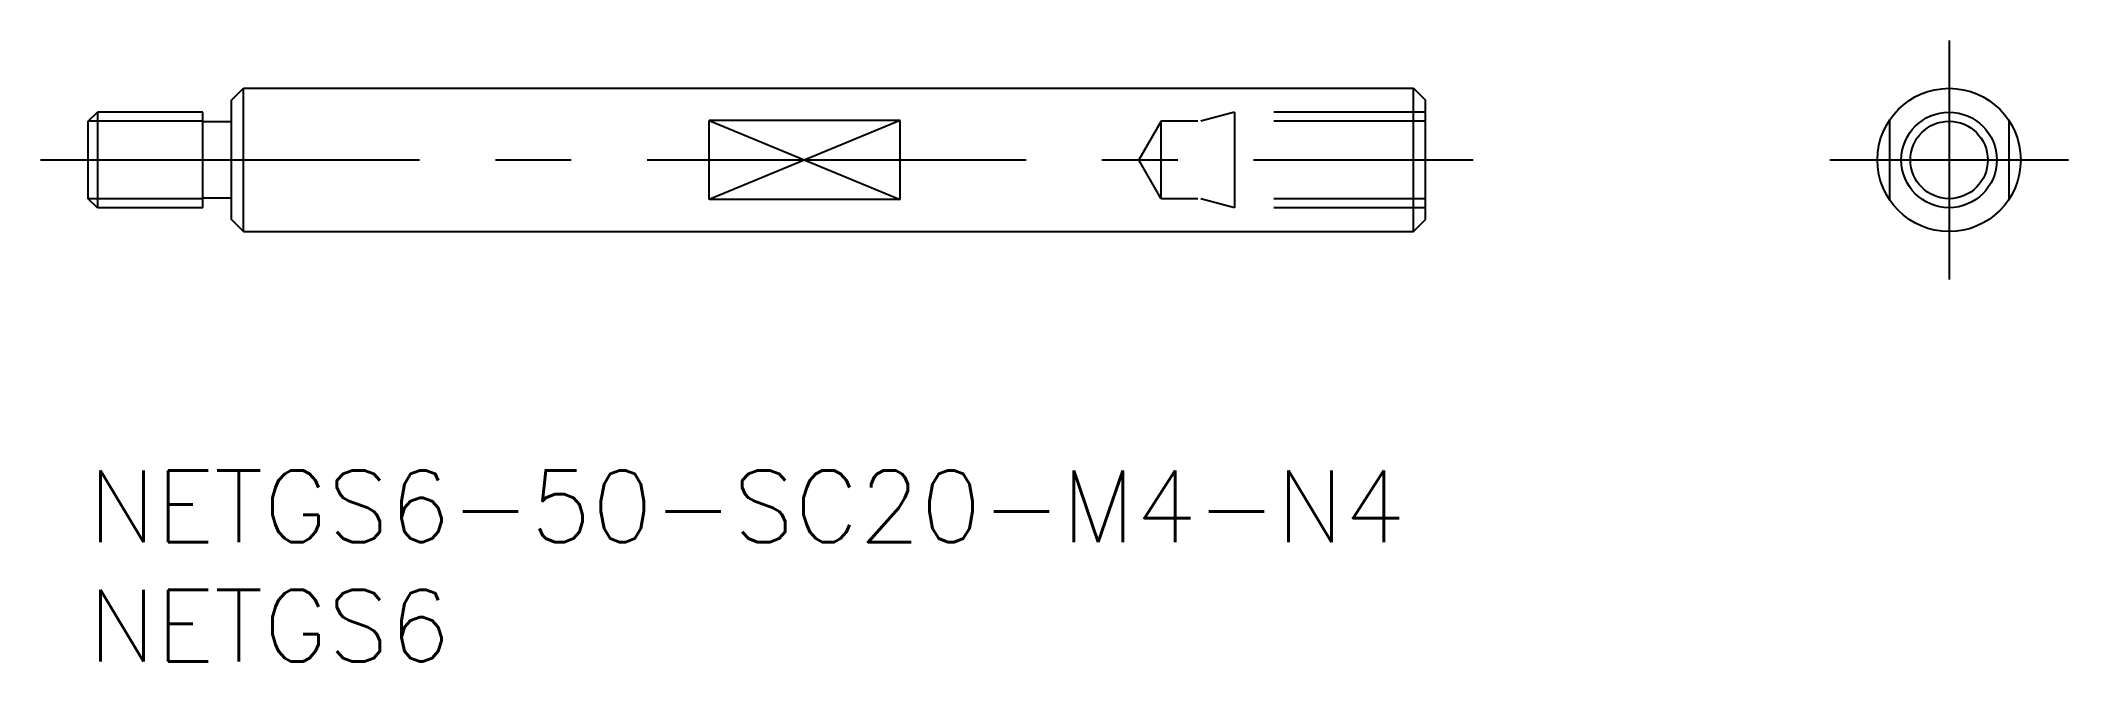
# Model space of a CAD drawing. Extents: x -2 to 82.9, y -8 to 18.
import ezdxf

# ---------------------------------------------------------------- set-up
doc = ezdxf.new("R2010")
doc.units = 0
doc.header["$LTSCALE"] = 0.5
doc.linetypes.add('CENTER', pattern=[50.8, 31.75, -6.35, 6.35, -6.35])
doc.linetypes.add('DASHED', pattern=[19.05, 12.7, -6.35])
for name, color, linetype in [('MSM_CENTER', 1, 'CENTER'), ('MSM_CONTINUOUS', 7, 'CONTINUOUS'), ('MSM_DASHED', 4, 'DASHED'), ('MSM_NARROW', 5, 'CONTINUOUS'), ('MSM_PART_NUMBER', 7, 'CONTINUOUS')]:
    doc.layers.add(name, color=color, linetype=linetype)
doc.styles.get("Standard").update_dxf_attribs({"font": 'txt.shx', "height": 3, "bigfont": 'bigfont.shx'})

# ---------------------------------------------------------------- blocks, each defined once
blk = doc.blocks.new('*U4')
at = {"layer": 'MSM_PART_NUMBER'}
blk.add_text('NETGS6-50-SC20-M4-N4', height=3, dxfattribs=at).set_placement((0, -3))
blk = doc.blocks.new('*U5')
at = {"layer": 'MSM_PART_NUMBER'}
blk.add_text('NETGS6', height=3, dxfattribs=at).set_placement((0, -8))

msp = doc.modelspace()

# ---------------------------------------------------------------- linework, layer by layer
at = {"layer": 'MSM_CENTER'}
for p, q in [((77.931, 18), (77.931, 8)), ((-2, 13), (58, 13)), ((72.931, 13), (82.931, 13))]:
    msp.add_line(p, q, dxfattribs=at)
at = {"layer": 'MSM_CONTINUOUS'}
for p, q in [((6, 15.5), (6.5, 16)), ((6, 10.5), (6, 15.5)), ((6.5, 16), (55.5, 16)), ((6.5, 10), (6.5, 16)), ((55.5, 16), (56, 15.5)), ((55.5, 10), (55.5, 16)), ((56, 10.5), (56, 15.5)), ((0, 14.621), (0.379, 15)), ((0, 11.379), (0, 14.621)), ((4.8, 15), (0.379, 15)), ((0.379, 15), (0.379, 11)), ((4.8, 11), (4.8, 15)), ((6, 14.6), (4.8, 14.6)), ((34, 14.658), (26, 14.658)), ((26, 11.342), (26, 14.658)), ((34, 11.342), (34, 14.658)), ((0.379, 11), (0, 11.379)), ((6, 11.4), (4.8, 11.4)), ((34, 11.342), (26, 11.342)), ((4.8, 11), (0.379, 11)), ((6.5, 10), (6, 10.5)), ((55.5, 10), (56, 10.5)), ((6.5, 10), (55.5, 10))]:
    msp.add_line(p, q, dxfattribs=at)
for radius in [3, 1.621]:
    msp.add_circle((77.931, 13), radius, dxfattribs=at)
at = {"layer": 'MSM_DASHED'}
for p, q in [((44.936, 14.621), (44, 13)), ((56, 14.621), (44.936, 14.621)), ((44.936, 11.379), (44.936, 14.621)), ((48, 15), (46.6, 14.621)), ((56, 15), (48, 15)), ((48, 15), (48, 11)), ((75.431, 14.658), (75.431, 11.342)), ((80.431, 14.658), (80.431, 11.342)), ((44.936, 11.379), (44, 13)), ((56, 11.379), (44.936, 11.379)), ((48, 11), (46.6, 11.379)), ((56, 11), (48, 11))]:
    msp.add_line(p, q, dxfattribs=at)
at = {"layer": 'MSM_NARROW'}
for p, q in [((4.8, 14.621), (0, 14.621)), ((34, 14.658), (26, 11.342)), ((26, 14.658), (34, 11.342)), ((4.8, 11.379), (0, 11.379))]:
    msp.add_line(p, q, dxfattribs=at)
msp.add_circle((77.931, 13), 2, dxfattribs=at)

# ---------------------------------------------------------------- block references
at = {"layer": 'MSM_CONTINUOUS'}
for name in ['*U4', '*U5']:
    msp.add_blockref(name, (0, 0), dxfattribs=at)

doc.saveas('drawing.dxf')
